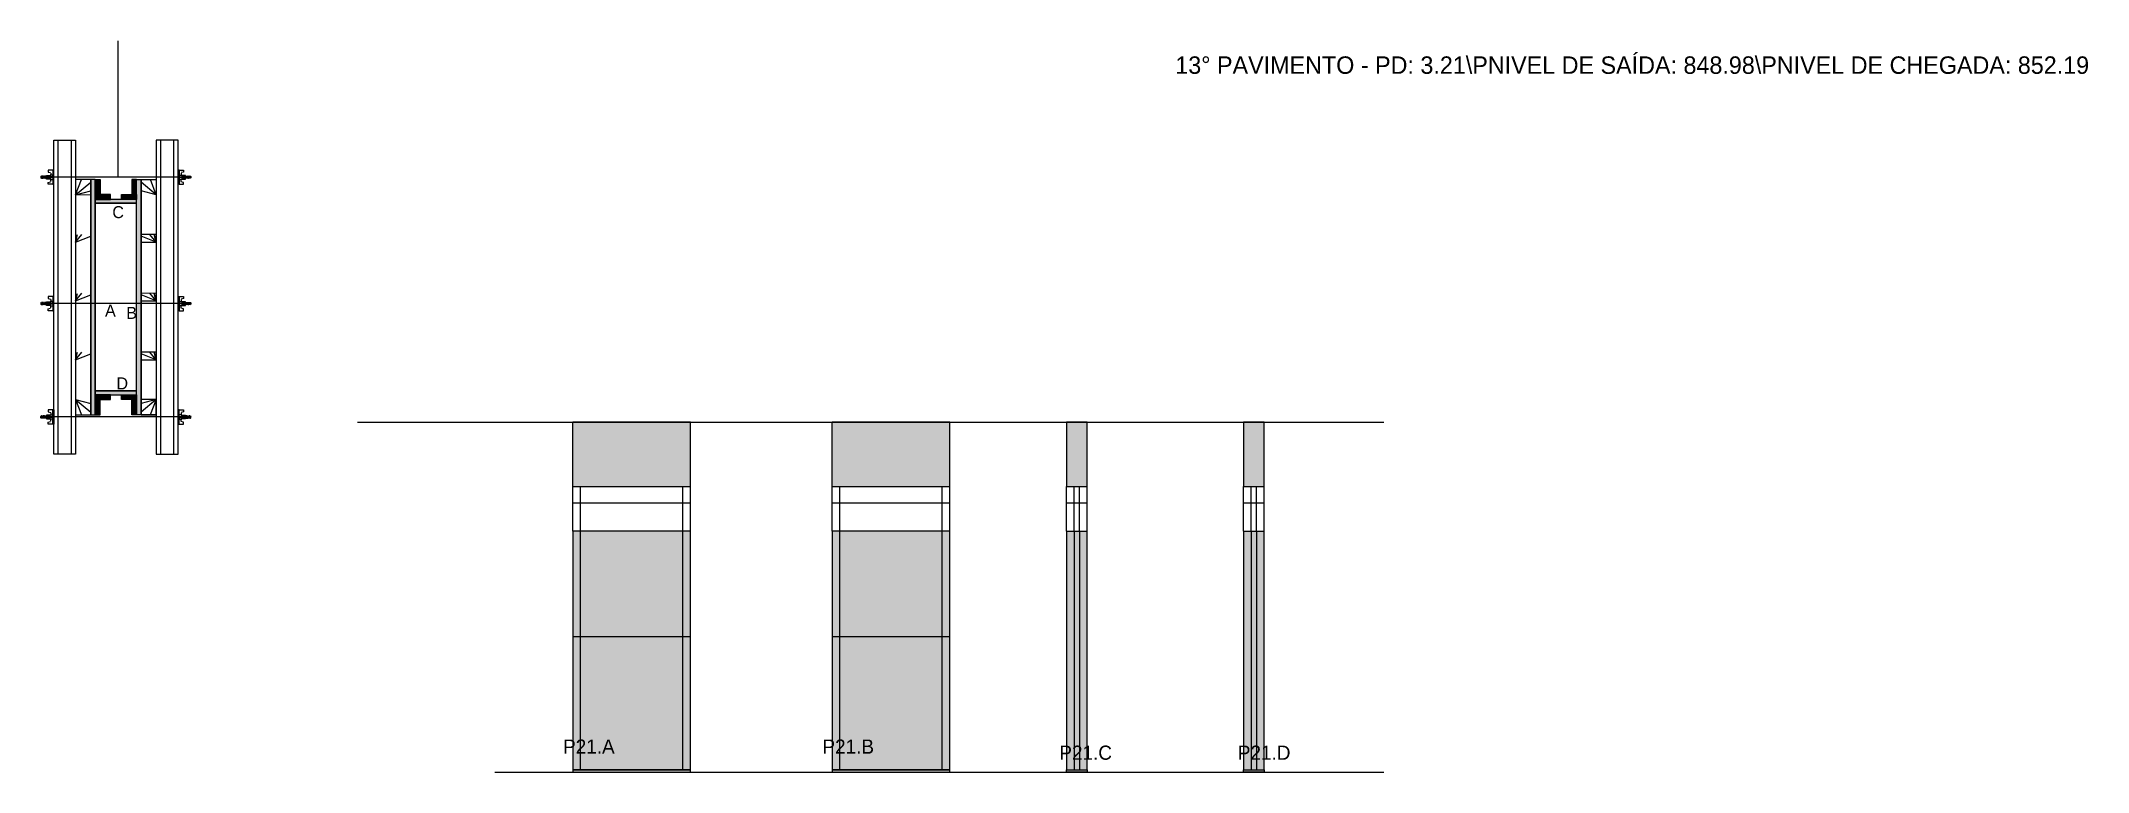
# Model space of a CAD drawing. Header units: metres. Extents: x 4554 to 6432, y 6445 to 7116.
import ezdxf

# ---------------------------------------------------------------- set-up
doc = ezdxf.new("R2010")
doc.units = ezdxf.units.M
for name, color, linetype in [('CHAPA', 7, 'Continuous'), ('COTA', 7, 'Continuous'), ('Hachura', 7, 'Continuous'), ('Madeira', 7, 'Continuous'), ('NOMENCLATURA', 7, 'Continuous'), ('Nível', 7, 'Continuous'), ('Painéis', 7, 'Continuous'), ('Perfil Metálico', 7, 'Continuous'), ('SARR_2.2x7', 7, 'Continuous'), ('SARRAFO', 7, 'Continuous'), ('Texto Seção', 7, 'Continuous'), ('TEXTO_GERAL', 7, 'Continuous')]:
    doc.layers.add(name, color=color, linetype=linetype)

msp = doc.modelspace()

# ---------------------------------------------------------------- hatches: boundary and pattern name
at = {"layer": 'COTA'}
h = msp.add_hatch(color=7, dxfattribs=at)
h.dxf.hatch_style = 1
h.paths.add_polyline_path([(5041.9, 6765.9), (5041.9, 6706.9), (5041.9, 6706.9), (5149.9, 6706.9), (5149.9, 6706.9), (5149.9, 6765.9), (5149.9, 6765.9), (5041.9, 6765.9)])
h = msp.add_hatch(color=7, dxfattribs=at)
h.dxf.hatch_style = 1
h.paths.add_polyline_path([(5279.8, 6765.9), (5279.8, 6706.9), (5279.8, 6706.9), (5387.8, 6706.9), (5387.8, 6706.9), (5387.8, 6765.9), (5387.8, 6765.9), (5279.8, 6765.9)])
h = msp.add_hatch(color=7, dxfattribs=at)
h.dxf.hatch_style = 1
h.paths.add_polyline_path([(5513.8, 6706.9), (5513.8, 6765.9), (5513.8, 6765.9), (5494.8, 6765.9), (5494.8, 6765.9), (5494.8, 6706.9), (5494.8, 6706.9), (5513.8, 6706.9)])
h = msp.add_hatch(color=7, dxfattribs=at)
h.dxf.hatch_style = 1
h.paths.add_polyline_path([(5676.3, 6706.9), (5676.3, 6765.9), (5676.3, 6765.9), (5657.3, 6765.9), (5657.3, 6765.9), (5657.3, 6706.9), (5657.3, 6706.9), (5676.3, 6706.9)])
at = {"layer": 'Hachura'}
h = msp.add_hatch(color=7, dxfattribs=at)
h.dxf.hatch_style = 1
h.paths.add_polyline_path([(4603.6, 6988.7), (4599.6, 6988.7), (4599.6, 6988.7), (4599.6, 6772.7), (4599.6, 6772.7), (4603.6, 6772.7), (4603.6, 6772.7), (4603.6, 6988.7)])
h = msp.add_hatch(color=7, dxfattribs=at)
h.dxf.hatch_style = 1
h.paths.add_polyline_path([(4603.6, 6988.7), (4599.6, 6988.7), (4599.6, 6988.7), (4599.6, 6772.7), (4599.6, 6772.7), (4603.6, 6772.7), (4603.6, 6772.7), (4603.6, 6988.7)])
h = msp.add_hatch(color=7, dxfattribs=at)
h.dxf.hatch_style = 1
h.paths.add_polyline_path([(4603.6, 6974.7), (4608, 6974.7), (4608, 6974.7), (4608, 6988.7), (4608, 6988.7), (4603.6, 6988.7), (4603.6, 6988.7), (4603.6, 6974.7)])
h = msp.add_hatch(color=7, dxfattribs=at)
h.dxf.hatch_style = 1
h.paths.add_polyline_path([(4641.6, 6974.7), (4637.2, 6974.7), (4637.2, 6974.7), (4637.2, 6988.7), (4637.2, 6988.7), (4641.6, 6988.7), (4641.6, 6988.7), (4641.6, 6974.7)])
h = msp.add_hatch(color=7, dxfattribs=at)
h.dxf.hatch_style = 1
h.paths.add_polyline_path([(4641.6, 6988.7), (4645.6, 6988.7), (4645.6, 6988.7), (4645.6, 6772.7), (4645.6, 6772.7), (4641.6, 6772.7), (4641.6, 6772.7), (4641.6, 6988.7)])
h = msp.add_hatch(color=7, dxfattribs=at)
h.dxf.hatch_style = 1
h.paths.add_polyline_path([(4641.6, 6988.7), (4645.6, 6988.7), (4645.6, 6988.7), (4645.6, 6772.7), (4645.6, 6772.7), (4641.6, 6772.7), (4641.6, 6772.7), (4641.6, 6988.7)])
h = msp.add_hatch(color=7, dxfattribs=at)
h.dxf.hatch_style = 1
h.paths.add_polyline_path([(4603.6, 6970.3), (4603.6, 6974.7), (4603.6, 6974.7), (4617.6, 6974.7), (4617.6, 6974.7), (4617.6, 6970.3), (4617.6, 6970.3), (4603.6, 6970.3)])
h = msp.add_hatch(color=7, dxfattribs=at)
h.dxf.hatch_style = 1
h.paths.add_polyline_path([(4641.6, 6966.7), (4641.6, 6970.3), (4641.6, 6970.3), (4603.6, 6970.3), (4603.6, 6970.3), (4603.6, 6966.7), (4603.6, 6966.7), (4641.6, 6966.7)])
h = msp.add_hatch(color=7, dxfattribs=at)
h.dxf.hatch_style = 1
h.paths.add_polyline_path([(4641.6, 6966.7), (4641.6, 6970.3), (4641.6, 6970.3), (4603.6, 6970.3), (4603.6, 6970.3), (4603.6, 6966.7), (4603.6, 6966.7), (4641.6, 6966.7)])
h = msp.add_hatch(color=7, dxfattribs=at)
h.dxf.hatch_style = 1
h.paths.add_polyline_path([(4641.6, 6970.3), (4641.6, 6974.7), (4641.6, 6974.7), (4627.6, 6974.7), (4627.6, 6974.7), (4627.6, 6970.3), (4627.6, 6970.3), (4641.6, 6970.3)])
h = msp.add_hatch(color=7, dxfattribs=at)
h.dxf.hatch_style = 1
h.paths.add_polyline_path([(4641.6, 6791.1), (4641.6, 6794.7), (4641.6, 6794.7), (4603.6, 6794.7), (4603.6, 6794.7), (4603.6, 6791.1), (4603.6, 6791.1), (4641.6, 6791.1)])
h = msp.add_hatch(color=7, dxfattribs=at)
h.dxf.hatch_style = 1
h.paths.add_polyline_path([(4641.6, 6791.1), (4641.6, 6794.7), (4641.6, 6794.7), (4603.6, 6794.7), (4603.6, 6794.7), (4603.6, 6791.1), (4603.6, 6791.1), (4641.6, 6791.1)])
h = msp.add_hatch(color=7, dxfattribs=at)
h.dxf.hatch_style = 1
h.paths.add_polyline_path([(4603.6, 6786.7), (4603.6, 6791.1), (4603.6, 6791.1), (4617.6, 6791.1), (4617.6, 6791.1), (4617.6, 6786.7), (4617.6, 6786.7), (4603.6, 6786.7)])
h = msp.add_hatch(color=7, dxfattribs=at)
h.dxf.hatch_style = 1
h.paths.add_polyline_path([(4603.6, 6786.7), (4608, 6786.7), (4608, 6786.7), (4608, 6772.7), (4608, 6772.7), (4603.6, 6772.7), (4603.6, 6772.7), (4603.6, 6786.7)])
h = msp.add_hatch(color=7, dxfattribs=at)
h.dxf.hatch_style = 1
h.paths.add_polyline_path([(4641.6, 6786.7), (4641.6, 6791.1), (4641.6, 6791.1), (4627.6, 6791.1), (4627.6, 6791.1), (4627.6, 6786.7), (4627.6, 6786.7), (4641.6, 6786.7)])
h = msp.add_hatch(color=7, dxfattribs=at)
h.dxf.hatch_style = 1
h.paths.add_polyline_path([(4641.6, 6786.7), (4637.2, 6786.7), (4637.2, 6786.7), (4637.2, 6772.7), (4637.2, 6772.7), (4641.6, 6772.7), (4641.6, 6772.7), (4641.6, 6786.7)])
h = msp.add_hatch(color=7, dxfattribs=at)
h.dxf.hatch_style = 1
h.paths.add_polyline_path([(5149.9, 6665.9), (5041.9, 6665.9), (5041.9, 6665.9), (5041.9, 6444.9), (5041.9, 6444.9), (5149.9, 6444.9), (5149.9, 6444.9), (5149.9, 6665.9)])
h = msp.add_hatch(color=7, dxfattribs=at)
h.dxf.hatch_style = 1
h.paths.add_polyline_path([(5387.8, 6665.9), (5279.8, 6665.9), (5279.8, 6665.9), (5279.8, 6444.9), (5279.8, 6444.9), (5387.8, 6444.9), (5387.8, 6444.9), (5387.8, 6665.9)])
h = msp.add_hatch(color=7, dxfattribs=at)
h.dxf.hatch_style = 1
h.paths.add_polyline_path([(5513.8, 6665.9), (5494.8, 6665.9), (5494.8, 6665.9), (5494.8, 6444.9), (5494.8, 6444.9), (5513.8, 6444.9), (5513.8, 6444.9), (5513.8, 6665.9), (5513.8, 6665.9)])
h = msp.add_hatch(color=7, dxfattribs=at)
h.dxf.hatch_style = 1
h.paths.add_polyline_path([(5676.3, 6665.9), (5657.3, 6665.9), (5657.3, 6665.9), (5657.3, 6444.9), (5657.3, 6444.9), (5676.3, 6444.9), (5676.3, 6444.9), (5676.3, 6665.9), (5676.3, 6665.9)])

# ---------------------------------------------------------------- linework, layer by layer
at = {"layer": 'CHAPA', "color": 7, "lineweight": 25}
for points in [[(4603.6, 6988.7), (4599.6, 6988.7), (4599.6, 6772.7), (4603.6, 6772.7)], [(4603.6, 6988.7), (4599.6, 6988.7), (4599.6, 6772.7), (4603.6, 6772.7)], [(4641.6, 6988.7), (4645.6, 6988.7), (4645.6, 6772.7), (4641.6, 6772.7)], [(4641.6, 6988.7), (4645.6, 6988.7), (4645.6, 6772.7), (4641.6, 6772.7)], [(4641.6, 6966.7), (4641.6, 6970.3), (4603.6, 6970.3), (4603.6, 6966.7)], [(4641.6, 6966.7), (4641.6, 6970.3), (4603.6, 6970.3), (4603.6, 6966.7)], [(4641.6, 6791.1), (4641.6, 6794.7), (4603.6, 6794.7), (4603.6, 6791.1)], [(4641.6, 6791.1), (4641.6, 6794.7), (4603.6, 6794.7), (4603.6, 6791.1)]]:
    msp.add_lwpolyline(points, close=True, dxfattribs=at)
at = {"layer": 'COTA', "color": 7, "lineweight": 25}
for p, q in [((5041.9, 6706.9), (5041.9, 6765.9)), ((5149.9, 6765.9), (5041.9, 6765.9)), ((5149.9, 6706.9), (5149.9, 6765.9)), ((5387.8, 6765.9), (5279.8, 6765.9)), ((5279.8, 6706.9), (5279.8, 6765.9)), ((5387.8, 6706.9), (5387.8, 6765.9))]:
    msp.add_line(p, q, dxfattribs=at)
for points in [[(5513.8, 6706.9), (5513.8, 6765.9), (5494.8, 6765.9), (5494.8, 6706.9)], [(5676.3, 6706.9), (5676.3, 6765.9), (5657.3, 6765.9), (5657.3, 6706.9)]]:
    msp.add_lwpolyline(points, dxfattribs=at)
at = {"layer": 'Defpoints', "color": 7, "lineweight": 25}
msp.add_line((4624.5, 6990.7), (4624.5, 7115.7), dxfattribs=at)
at = {"layer": 'Hachura', "color": 7, "lineweight": 25}
for p, q in [((4554.1, 6991.7), (4553.8, 6991.4)), ((4553.8, 6991.4), (4553.8, 6990.1)), ((4554.1, 6989.8), (4553.8, 6990.1)), ((4554.4, 6991.7), (4554.1, 6991.7)), ((4554.1, 6991.7), (4554.1, 6991.7)), ((4554.1, 6989.8), (4554.1, 6991.7)), ((4554.7, 6989.8), (4554.1, 6991)), ((4554.7, 6989.7), (4554.1, 6990.8)), ((4554.1, 6990.3), (4554.4, 6989.6)), ((4554.1, 6990), (4554.2, 6989.8)), ((4554.2, 6989.8), (4554.1, 6989.8)), ((4554.4, 6991.7), (4555.4, 6989.8)), ((4554.4, 6991.7), (4555.4, 6989.8)), ((4554.5, 6991.8), (4555.6, 6989.6)), ((4555.8, 6989.7), (4554.7, 6991.8)), ((4554.7, 6989.8), (4555.4, 6989.8)), ((4555.6, 6991.7), (4554.9, 6991.7)), ((4555.9, 6989.8), (4554.9, 6991.7)), ((4555.6, 6991.7), (4556.5, 6989.8)), ((4555.7, 6991.8), (4556.7, 6989.6)), ((4557, 6989.7), (4555.9, 6991.8)), ((4556.5, 6989.8), (4555.9, 6989.8)), ((4556.7, 6991.7), (4556.1, 6991.7)), ((4557.1, 6989.8), (4556.1, 6991.7)), ((4556.3, 6991.7), (4556.1, 6991.7)), ((4556.7, 6991.7), (4557.7, 6989.8)), ((4556.8, 6991.8), (4557.9, 6989.6)), ((4558.1, 6989.7), (4557.1, 6991.8)), ((4557.3, 6989.8), (4557.1, 6989.8)), ((4557.9, 6991.7), (4557.2, 6991.7)), ((4558.2, 6989.8), (4557.2, 6991.7)), ((4557.3, 6989.8), (4557.7, 6989.8)), ((4557.9, 6991.7), (4558.9, 6989.8)), ((4558.9, 6990.5), (4558.2, 6991.8)), ((4558.2, 6989.8), (4558.9, 6989.8)), ((4558.9, 6990.8), (4558.4, 6991.7)), ((4558.9, 6991.7), (4558.4, 6991.7)), ((4690.4, 6990.7), (4558.6, 6990.7)), ((4558.9, 6989), (4558.9, 6992.3)), ((4558.9, 6989), (4558.9, 6992.3)), ((4558.9, 6992.3), (4562.1, 6992.3)), ((4558.9, 6991.3), (4562.1, 6991.3)), ((4558.9, 6989.8), (4562.1, 6989.8)), ((4562.1, 6989), (4558.9, 6989)), ((4565.6, 6997.1), (4560.4, 6997.1)), ((4560.4, 6997.1), (4560.4, 6995.4)), ((4560.4, 6995.4), (4562.6, 6994.9)), ((4562.1, 6992.6), (4562.1, 6988.7)), ((4564.7, 6992.6), (4562.1, 6992.6)), ((4562.1, 6988.7), (4562.1, 6989)), ((4562.1, 6988.7), (4562.1, 6989)), ((4562.1, 6988.7), (4564.7, 6988.7)), ((4564.7, 6991), (4562.7, 6991)), ((4562.7, 6990.5), (4564.7, 6990.5)), ((4562.9, 6994.5), (4562.9, 6992.6)), ((4562.9, 6986.8), (4562.9, 6988.7)), ((4564.6, 6997), (4565.6, 6997)), ((4564.6, 6996.8), (4565.6, 6996.8)), ((4564.6, 6996.4), (4565.6, 6996.4)), ((4564.6, 6996), (4565.6, 6996)), ((4564.6, 6995.1), (4565.6, 6995.1)), ((4564.6, 6993.7), (4565.6, 6993.7)), ((4564.7, 6997.1), (4564.7, 6984.2)), ((4564.7, 6997.1), (4564.7, 6992)), ((4564.7, 6990.7), (4564.7, 6992.6)), ((4564.7, 6992), (4564.7, 6991.3)), ((4564.7, 6990.7), (4565.6, 6990.7)), ((4565, 6991.6), (4564.8, 6991.6)), ((4564.8, 6989.7), (4565.2, 6989.7)), ((4565.4, 6991.6), (4565, 6991.6)), ((4565.6, 6984.2), (4565.6, 6997.1)), ((4565.6, 6985.2), (4565.6, 6993)), ((4679.6, 6984.2), (4679.6, 6997.1)), ((4679.6, 6997.1), (4684.7, 6997.1)), ((4680.5, 6997), (4679.6, 6997)), ((4680.5, 6996.8), (4679.6, 6996.8)), ((4680.5, 6996.4), (4679.6, 6996.4)), ((4680.5, 6996), (4679.6, 6996)), ((4680.5, 6995.1), (4679.6, 6995.1)), ((4680.5, 6993.7), (4679.6, 6993.7)), ((4679.6, 6985.2), (4679.6, 6993)), ((4680.5, 6990.7), (4679.6, 6990.7)), ((4679.7, 6991.6), (4680.2, 6991.6)), ((4680.3, 6989.7), (4679.9, 6989.7)), ((4680.2, 6991.6), (4680.4, 6991.6)), ((4680.5, 6997.1), (4680.5, 6984.2)), ((4680.5, 6997.1), (4680.5, 6992)), ((4680.5, 6990.7), (4680.5, 6992.6)), ((4680.5, 6992.6), (4683.1, 6992.6)), ((4680.5, 6992), (4680.5, 6991.3)), ((4680.5, 6991), (4682.5, 6991)), ((4682.5, 6990.5), (4680.5, 6990.5)), ((4683.1, 6988.7), (4680.5, 6988.7)), ((4682.3, 6994.5), (4682.3, 6992.6)), ((4682.3, 6986.8), (4682.3, 6988.7)), ((4684.7, 6995.4), (4682.5, 6994.9)), ((4683.1, 6992.6), (4683.1, 6988.7)), ((4686.3, 6992.3), (4683.1, 6992.3)), ((4686.3, 6991.3), (4683.1, 6991.3)), ((4686.3, 6989.8), (4683.1, 6989.8)), ((4683.1, 6989), (4686.3, 6989)), ((4683.1, 6988.7), (4683.1, 6989)), ((4683.1, 6988.7), (4683.1, 6989)), ((4684.7, 6997.1), (4684.7, 6995.4)), ((4686.2, 6989), (4686.2, 6992.3)), ((4686.3, 6989), (4686.3, 6992.3)), ((4686.3, 6990.5), (4686.9, 6991.8)), ((4687.2, 6991.7), (4686.3, 6989.8)), ((4686.3, 6990.8), (4686.7, 6991.7)), ((4686.3, 6991.7), (4686.7, 6991.7)), ((4686.9, 6989.8), (4686.3, 6989.8)), ((4686.9, 6989.8), (4687.9, 6991.7)), ((4687, 6989.7), (4688.1, 6991.8)), ((4688.3, 6991.8), (4687.2, 6989.6)), ((4687.2, 6991.7), (4687.9, 6991.7)), ((4688.4, 6991.7), (4687.4, 6989.8)), ((4687.9, 6989.8), (4687.4, 6989.8)), ((4687.9, 6989.8), (4688.1, 6989.8)), ((4688.1, 6989.8), (4689, 6991.7)), ((4688.2, 6989.7), (4689.2, 6991.8)), ((4689.5, 6991.8), (4688.4, 6989.6)), ((4688.4, 6991.7), (4689, 6991.7)), ((4689.6, 6991.7), (4688.6, 6989.8)), ((4688.6, 6989.8), (4689.2, 6989.8)), ((4688.8, 6991.7), (4689, 6991.7)), ((4689.2, 6989.8), (4690.2, 6991.7)), ((4689.3, 6989.7), (4690.4, 6991.8)), ((4690.6, 6991.8), (4689.6, 6989.6)), ((4689.6, 6991.7), (4690.2, 6991.7)), ((4690.7, 6991.7), (4689.8, 6989.8)), ((4690.7, 6991.7), (4689.8, 6989.8)), ((4690.4, 6989.8), (4689.8, 6989.8)), ((4690.4, 6989.8), (4691, 6991)), ((4690.5, 6989.7), (4691, 6990.8)), ((4690.7, 6991.7), (4691, 6991.7)), ((4691, 6990.3), (4690.7, 6989.6)), ((4691, 6990), (4690.9, 6989.8)), ((4690.9, 6989.8), (4691, 6989.8)), ((4691, 6991.7), (4691, 6991.7)), ((4691, 6991.7), (4691.4, 6991.4)), ((4691, 6989.8), (4691, 6991.7)), ((4691, 6989.8), (4691.4, 6990.1)), ((4691.4, 6991.4), (4691.4, 6990.1)), ((4560.4, 6985.9), (4562.6, 6986.5)), ((4560.4, 6984.2), (4560.4, 6985.9)), ((4564.7, 6984.2), (4560.4, 6984.2)), ((4564.6, 6987.6), (4565.6, 6987.6)), ((4564.6, 6986.2), (4565.6, 6986.2)), ((4564.6, 6985.4), (4565.6, 6985.4)), ((4564.6, 6984.9), (4565.6, 6984.9)), ((4564.6, 6984.6), (4565.6, 6984.6)), ((4564.6, 6984.3), (4565.6, 6984.3)), ((4564.7, 6984.2), (4565.6, 6984.2)), ((4680.5, 6987.6), (4679.6, 6987.6)), ((4680.5, 6986.2), (4679.6, 6986.2)), ((4680.5, 6985.4), (4679.6, 6985.4)), ((4680.5, 6984.9), (4679.6, 6984.9)), ((4680.5, 6984.6), (4679.6, 6984.6)), ((4680.5, 6984.3), (4679.6, 6984.3)), ((4680.5, 6984.2), (4679.6, 6984.2)), ((4680.5, 6984.2), (4684.7, 6984.2)), ((4684.7, 6985.9), (4682.5, 6986.5)), ((4684.7, 6984.2), (4684.7, 6985.9)), ((4554.1, 6875.7), (4553.8, 6875.4)), ((4554.4, 6875.7), (4554.1, 6875.7)), ((4554.1, 6875.7), (4554.1, 6875.7)), ((4554.1, 6873.8), (4554.1, 6875.7)), ((4554.4, 6875.7), (4555.4, 6873.8)), ((4554.4, 6875.7), (4555.4, 6873.8)), ((4554.5, 6875.8), (4555.6, 6873.6)), ((4555.8, 6873.7), (4554.7, 6875.8)), ((4555.6, 6875.7), (4554.9, 6875.7)), ((4555.9, 6873.8), (4554.9, 6875.7)), ((4555.6, 6875.7), (4556.5, 6873.8)), ((4555.7, 6875.8), (4556.7, 6873.6)), ((4557, 6873.7), (4555.9, 6875.8)), ((4556.7, 6875.7), (4556.1, 6875.7)), ((4557.1, 6873.8), (4556.1, 6875.7)), ((4556.3, 6875.7), (4556.1, 6875.7)), ((4556.7, 6875.7), (4557.7, 6873.8)), ((4556.8, 6875.8), (4557.9, 6873.6)), ((4558.1, 6873.7), (4557.1, 6875.8)), ((4557.9, 6875.7), (4557.2, 6875.7)), ((4558.2, 6873.8), (4557.2, 6875.7)), ((4557.9, 6875.7), (4558.9, 6873.8)), ((4558.9, 6874.5), (4558.2, 6875.8)), ((4558.9, 6874.8), (4558.4, 6875.7)), ((4558.9, 6875.7), (4558.4, 6875.7)), ((4558.9, 6873), (4558.9, 6876.3)), ((4558.9, 6873), (4558.9, 6876.3)), ((4558.9, 6876.3), (4562.1, 6876.3)), ((4565.6, 6881.1), (4560.4, 6881.1)), ((4560.4, 6881.1), (4560.4, 6879.4)), ((4560.4, 6879.4), (4562.6, 6878.9)), ((4562.1, 6876.6), (4562.1, 6872.7)), ((4564.7, 6876.6), (4562.1, 6876.6)), ((4562.9, 6878.5), (4562.9, 6876.6)), ((4564.6, 6881), (4565.6, 6881)), ((4564.6, 6880.8), (4565.6, 6880.8)), ((4564.6, 6880.4), (4565.6, 6880.4)), ((4564.6, 6880), (4565.6, 6880)), ((4564.6, 6879.1), (4565.6, 6879.1)), ((4564.6, 6877.7), (4565.6, 6877.7)), ((4564.7, 6881.1), (4564.7, 6868.2)), ((4564.7, 6881.1), (4564.7, 6876)), ((4564.7, 6874.7), (4564.7, 6876.6)), ((4564.7, 6876), (4564.7, 6875.3)), ((4565, 6875.6), (4564.8, 6875.6)), ((4565.4, 6875.6), (4565, 6875.6)), ((4565.6, 6868.2), (4565.6, 6881.1)), ((4565.6, 6869.2), (4565.6, 6877)), ((4679.6, 6868.2), (4679.6, 6881.1)), ((4679.6, 6881.1), (4684.7, 6881.1)), ((4680.5, 6881), (4679.6, 6881)), ((4680.5, 6880.8), (4679.6, 6880.8)), ((4680.5, 6880.4), (4679.6, 6880.4)), ((4680.5, 6880), (4679.6, 6880)), ((4680.5, 6879.1), (4679.6, 6879.1)), ((4680.5, 6877.7), (4679.6, 6877.7)), ((4679.6, 6869.2), (4679.6, 6877)), ((4679.7, 6875.6), (4680.2, 6875.6)), ((4680.2, 6875.6), (4680.4, 6875.6)), ((4680.5, 6881.1), (4680.5, 6868.2)), ((4680.5, 6881.1), (4680.5, 6876)), ((4680.5, 6874.7), (4680.5, 6876.6)), ((4680.5, 6876.6), (4683.1, 6876.6)), ((4680.5, 6876), (4680.5, 6875.3)), ((4682.3, 6878.5), (4682.3, 6876.6)), ((4684.7, 6879.4), (4682.5, 6878.9)), ((4683.1, 6876.6), (4683.1, 6872.7)), ((4686.3, 6876.3), (4683.1, 6876.3)), ((4684.7, 6881.1), (4684.7, 6879.4)), ((4686.2, 6873), (4686.2, 6876.3)), ((4686.3, 6873), (4686.3, 6876.3)), ((4686.3, 6874.5), (4686.9, 6875.8)), ((4687.2, 6875.7), (4686.3, 6873.8)), ((4686.3, 6874.8), (4686.7, 6875.7)), ((4686.3, 6875.7), (4686.7, 6875.7)), ((4686.9, 6873.8), (4687.9, 6875.7)), ((4687, 6873.7), (4688.1, 6875.8)), ((4688.3, 6875.8), (4687.2, 6873.6)), ((4687.2, 6875.7), (4687.9, 6875.7)), ((4688.4, 6875.7), (4687.4, 6873.8)), ((4688.1, 6873.8), (4689, 6875.7)), ((4688.2, 6873.7), (4689.2, 6875.8)), ((4689.5, 6875.8), (4688.4, 6873.6)), ((4688.4, 6875.7), (4689, 6875.7)), ((4689.6, 6875.7), (4688.6, 6873.8)), ((4688.8, 6875.7), (4689, 6875.7)), ((4689.2, 6873.8), (4690.2, 6875.7)), ((4689.3, 6873.7), (4690.4, 6875.8)), ((4690.6, 6875.8), (4689.6, 6873.6)), ((4689.6, 6875.7), (4690.2, 6875.7)), ((4690.7, 6875.7), (4689.8, 6873.8)), ((4690.7, 6875.7), (4689.8, 6873.8)), ((4690.7, 6875.7), (4691, 6875.7)), ((4691, 6875.7), (4691, 6875.7)), ((4691, 6875.7), (4691.4, 6875.4)), ((4691, 6873.8), (4691, 6875.7)), ((4553.8, 6875.4), (4553.8, 6874.1)), ((4554.1, 6873.8), (4553.8, 6874.1)), ((4554.7, 6873.8), (4554.1, 6875)), ((4554.7, 6873.7), (4554.1, 6874.8)), ((4554.1, 6874.3), (4554.4, 6873.6)), ((4554.1, 6874), (4554.2, 6873.8)), ((4554.2, 6873.8), (4554.1, 6873.8)), ((4554.7, 6873.8), (4555.4, 6873.8)), ((4556.5, 6873.8), (4555.9, 6873.8)), ((4557.3, 6873.8), (4557.1, 6873.8)), ((4557.3, 6873.8), (4557.7, 6873.8)), ((4558.2, 6873.8), (4558.9, 6873.8)), ((4690.4, 6874.7), (4558.6, 6874.7)), ((4558.9, 6875.3), (4562.1, 6875.3)), ((4558.9, 6873.8), (4562.1, 6873.8)), ((4562.1, 6873), (4558.9, 6873)), ((4560.4, 6869.9), (4562.6, 6870.5)), ((4560.4, 6868.2), (4560.4, 6869.9)), ((4564.7, 6868.2), (4560.4, 6868.2)), ((4562.1, 6872.7), (4562.1, 6873)), ((4562.1, 6872.7), (4562.1, 6873)), ((4562.1, 6872.7), (4564.7, 6872.7)), ((4564.7, 6875), (4562.7, 6875)), ((4562.7, 6874.5), (4564.7, 6874.5)), ((4562.9, 6870.8), (4562.9, 6872.7)), ((4564.6, 6871.6), (4565.6, 6871.6)), ((4564.6, 6870.2), (4565.6, 6870.2)), ((4564.6, 6869.4), (4565.6, 6869.4)), ((4564.6, 6868.9), (4565.6, 6868.9)), ((4564.6, 6868.6), (4565.6, 6868.6)), ((4564.6, 6868.3), (4565.6, 6868.3)), ((4564.7, 6874.7), (4565.6, 6874.7)), ((4564.7, 6868.2), (4565.6, 6868.2)), ((4564.8, 6873.7), (4565.2, 6873.7)), ((4680.5, 6874.7), (4679.6, 6874.7)), ((4680.5, 6871.6), (4679.6, 6871.6)), ((4680.5, 6870.2), (4679.6, 6870.2)), ((4680.5, 6869.4), (4679.6, 6869.4)), ((4680.5, 6868.9), (4679.6, 6868.9)), ((4680.5, 6868.6), (4679.6, 6868.6)), ((4680.5, 6868.3), (4679.6, 6868.3)), ((4680.5, 6868.2), (4679.6, 6868.2)), ((4680.3, 6873.7), (4679.9, 6873.7)), ((4680.5, 6875), (4682.5, 6875)), ((4682.5, 6874.5), (4680.5, 6874.5)), ((4683.1, 6872.7), (4680.5, 6872.7)), ((4680.5, 6868.2), (4684.7, 6868.2)), ((4682.3, 6870.8), (4682.3, 6872.7)), ((4684.7, 6869.9), (4682.5, 6870.5)), ((4686.3, 6875.3), (4683.1, 6875.3)), ((4686.3, 6873.8), (4683.1, 6873.8)), ((4683.1, 6873), (4686.3, 6873)), ((4683.1, 6872.7), (4683.1, 6873)), ((4683.1, 6872.7), (4683.1, 6873)), ((4684.7, 6868.2), (4684.7, 6869.9)), ((4686.9, 6873.8), (4686.3, 6873.8)), ((4687.9, 6873.8), (4687.4, 6873.8)), ((4687.9, 6873.8), (4688.1, 6873.8)), ((4688.6, 6873.8), (4689.2, 6873.8)), ((4690.4, 6873.8), (4689.8, 6873.8)), ((4690.4, 6873.8), (4691, 6875)), ((4690.5, 6873.7), (4691, 6874.8)), ((4691, 6874.3), (4690.7, 6873.6)), ((4691, 6874), (4690.9, 6873.8)), ((4690.9, 6873.8), (4691, 6873.8)), ((4691, 6873.8), (4691.4, 6874.1)), ((4691.4, 6875.4), (4691.4, 6874.1)), ((4554.1, 6771.6), (4553.8, 6771.2)), ((4553.8, 6769.9), (4553.8, 6771.2)), ((4554.1, 6769.6), (4553.8, 6769.9)), ((4554.1, 6771), (4554.4, 6771.7)), ((4554.7, 6771.7), (4554.1, 6770.5)), ((4554.1, 6771.3), (4554.2, 6771.6)), ((4554.2, 6771.6), (4554.1, 6771.6)), ((4554.7, 6771.6), (4554.1, 6770.3)), ((4554.1, 6771.6), (4554.1, 6769.6)), ((4554.4, 6769.6), (4554.1, 6769.6)), ((4554.1, 6769.6), (4554.1, 6769.6)), ((4554.4, 6769.6), (4555.4, 6771.6)), ((4554.4, 6769.6), (4555.4, 6771.6)), ((4554.5, 6769.6), (4555.6, 6771.7)), ((4555.8, 6771.7), (4554.7, 6769.5)), ((4554.7, 6771.6), (4555.4, 6771.6)), ((4555.9, 6771.6), (4554.9, 6769.6)), ((4555.6, 6769.6), (4554.9, 6769.6)), ((4555.6, 6769.6), (4556.5, 6771.6)), ((4555.7, 6769.6), (4556.7, 6771.7)), ((4557, 6771.7), (4555.9, 6769.5)), ((4556.5, 6771.6), (4555.9, 6771.6)), ((4557.1, 6771.6), (4556.1, 6769.6)), ((4556.7, 6769.6), (4556.1, 6769.6)), ((4556.3, 6769.6), (4556.1, 6769.6)), ((4556.7, 6769.6), (4557.7, 6771.6)), ((4556.8, 6769.6), (4557.9, 6771.7)), ((4558.1, 6771.7), (4557.1, 6769.5)), ((4557.3, 6771.6), (4557.1, 6771.6)), ((4558.2, 6771.6), (4557.2, 6769.6)), ((4557.9, 6769.6), (4557.2, 6769.6)), ((4557.3, 6771.6), (4557.7, 6771.6)), ((4557.9, 6769.6), (4558.9, 6771.6)), ((4558.2, 6771.6), (4558.9, 6771.6)), ((4558.9, 6770.8), (4558.2, 6769.5)), ((4558.9, 6770.5), (4558.4, 6769.6)), ((4558.9, 6769.6), (4558.4, 6769.6)), ((4690.4, 6770.7), (4558.6, 6770.7)), ((4558.9, 6772.3), (4558.9, 6769)), ((4558.9, 6772.3), (4558.9, 6769)), ((4562.1, 6772.3), (4558.9, 6772.3)), ((4558.9, 6771.6), (4562.1, 6771.6)), ((4558.9, 6770), (4562.1, 6770)), ((4558.9, 6769), (4562.1, 6769)), ((4564.7, 6777.1), (4560.4, 6777.1)), ((4560.4, 6777.1), (4560.4, 6775.4)), ((4560.4, 6775.4), (4562.6, 6774.8)), ((4560.4, 6765.9), (4562.6, 6766.5)), ((4560.4, 6764.2), (4560.4, 6765.9)), ((4565.6, 6764.2), (4560.4, 6764.2)), ((4562.1, 6768.7), (4562.1, 6772.6)), ((4562.1, 6772.6), (4564.7, 6772.6)), ((4562.1, 6772.6), (4562.1, 6772.3)), ((4562.1, 6772.6), (4562.1, 6772.3)), ((4564.7, 6768.7), (4562.1, 6768.7)), ((4562.7, 6770.9), (4564.7, 6770.9)), ((4564.7, 6770.3), (4562.7, 6770.3)), ((4562.9, 6774.5), (4562.9, 6772.6)), ((4562.9, 6766.8), (4562.9, 6768.7)), ((4564.6, 6777), (4565.6, 6777)), ((4564.6, 6776.8), (4565.6, 6776.8)), ((4564.6, 6776.4), (4565.6, 6776.4)), ((4564.6, 6776), (4565.6, 6776)), ((4564.6, 6775.1), (4565.6, 6775.1)), ((4564.6, 6773.7), (4565.6, 6773.7)), ((4564.6, 6767.6), (4565.6, 6767.6)), ((4564.6, 6766.2), (4565.6, 6766.2)), ((4564.6, 6765.4), (4565.6, 6765.4)), ((4564.6, 6764.9), (4565.6, 6764.9)), ((4564.6, 6764.6), (4565.6, 6764.6)), ((4564.6, 6764.3), (4565.6, 6764.3)), ((4564.7, 6764.2), (4564.7, 6777.1)), ((4564.7, 6777.1), (4565.6, 6777.1)), ((4564.7, 6770.7), (4564.7, 6768.7)), ((4564.7, 6770.7), (4565.6, 6770.7)), ((4564.7, 6769.4), (4564.7, 6770)), ((4564.7, 6764.2), (4564.7, 6769.4)), ((4564.8, 6771.6), (4565.2, 6771.6)), ((4565, 6769.7), (4564.8, 6769.7)), ((4565.4, 6769.7), (4565, 6769.7)), ((4565.6, 6777.1), (4565.6, 6764.2)), ((4565.6, 6776.2), (4565.6, 6768.3)), ((4679.6, 6777.1), (4679.6, 6764.2)), ((4680.5, 6777.1), (4679.6, 6777.1)), ((4680.5, 6777), (4679.6, 6777)), ((4680.5, 6776.8), (4679.6, 6776.8)), ((4680.5, 6776.4), (4679.6, 6776.4)), ((4679.6, 6776.2), (4679.6, 6768.3)), ((4680.5, 6776), (4679.6, 6776)), ((4680.5, 6775.1), (4679.6, 6775.1)), ((4680.5, 6773.7), (4679.6, 6773.7)), ((4680.5, 6770.7), (4679.6, 6770.7)), ((4680.5, 6767.6), (4679.6, 6767.6)), ((4680.5, 6766.2), (4679.6, 6766.2)), ((4680.5, 6765.4), (4679.6, 6765.4)), ((4680.5, 6764.9), (4679.6, 6764.9)), ((4680.5, 6764.6), (4679.6, 6764.6)), ((4680.5, 6764.3), (4679.6, 6764.3)), ((4679.6, 6764.2), (4684.7, 6764.2)), ((4679.7, 6769.7), (4680.2, 6769.7)), ((4680.3, 6771.6), (4679.9, 6771.6)), ((4680.2, 6769.7), (4680.4, 6769.7)), ((4680.5, 6764.2), (4680.5, 6777.1)), ((4680.5, 6777.1), (4684.7, 6777.1)), ((4683.1, 6772.6), (4680.5, 6772.6)), ((4682.5, 6770.9), (4680.5, 6770.9)), ((4680.5, 6770.7), (4680.5, 6768.7)), ((4680.5, 6770.3), (4682.5, 6770.3)), ((4680.5, 6769.4), (4680.5, 6770)), ((4680.5, 6764.2), (4680.5, 6769.4)), ((4680.5, 6768.7), (4683.1, 6768.7)), ((4682.3, 6774.5), (4682.3, 6772.6)), ((4682.3, 6766.8), (4682.3, 6768.7)), ((4684.7, 6775.4), (4682.5, 6774.8)), ((4684.7, 6765.9), (4682.5, 6766.5)), ((4683.1, 6768.7), (4683.1, 6772.6)), ((4683.1, 6772.6), (4683.1, 6772.3)), ((4683.1, 6772.6), (4683.1, 6772.3)), ((4683.1, 6772.3), (4686.3, 6772.3)), ((4686.3, 6771.6), (4683.1, 6771.6)), ((4686.3, 6770), (4683.1, 6770)), ((4686.3, 6769), (4683.1, 6769)), ((4684.7, 6777.1), (4684.7, 6775.4)), ((4684.7, 6764.2), (4684.7, 6765.9)), ((4686.2, 6772.3), (4686.2, 6769)), ((4686.3, 6772.3), (4686.3, 6769)), ((4686.9, 6771.6), (4686.3, 6771.6)), ((4687.2, 6769.6), (4686.3, 6771.6)), ((4686.3, 6770.8), (4686.9, 6769.5)), ((4686.3, 6770.5), (4686.7, 6769.6)), ((4686.3, 6769.6), (4686.7, 6769.6)), ((4686.9, 6771.6), (4687.9, 6769.6)), ((4687, 6771.7), (4688.1, 6769.5)), ((4688.3, 6769.6), (4687.2, 6771.7)), ((4687.2, 6769.6), (4687.9, 6769.6)), ((4687.9, 6771.6), (4687.4, 6771.6)), ((4688.4, 6769.6), (4687.4, 6771.6)), ((4687.9, 6771.6), (4688.1, 6771.6)), ((4688.1, 6771.6), (4689, 6769.6)), ((4688.2, 6771.7), (4689.2, 6769.5)), ((4689.5, 6769.6), (4688.4, 6771.7)), ((4688.4, 6769.6), (4689, 6769.6)), ((4688.6, 6771.6), (4689.2, 6771.6)), ((4689.6, 6769.6), (4688.6, 6771.6)), ((4688.8, 6769.6), (4689, 6769.6)), ((4689.2, 6771.6), (4690.2, 6769.6)), ((4689.3, 6771.7), (4690.4, 6769.5)), ((4690.6, 6769.6), (4689.6, 6771.7)), ((4689.6, 6769.6), (4690.2, 6769.6)), ((4690.7, 6769.6), (4689.8, 6771.6)), ((4690.4, 6771.6), (4689.8, 6771.6)), ((4690.7, 6769.6), (4689.8, 6771.6)), ((4690.4, 6771.6), (4691, 6770.3)), ((4690.5, 6771.7), (4691, 6770.5)), ((4691, 6771), (4690.7, 6771.7)), ((4690.7, 6769.6), (4691, 6769.6)), ((4691, 6771.3), (4690.9, 6771.6)), ((4690.9, 6771.6), (4691, 6771.6)), ((4691, 6771.6), (4691.4, 6771.2)), ((4691, 6771.6), (4691, 6769.6)), ((4691, 6769.6), (4691.4, 6769.9)), ((4691, 6769.6), (4691, 6769.6)), ((4691.4, 6769.9), (4691.4, 6771.2))]:
    msp.add_line(p, q, dxfattribs=at)
at = {"layer": 'Madeira', "color": 7, "lineweight": 25}
for p, q in [((4585.6, 6974.6), (4591, 6988.6)), ((4659.6, 6974.6), (4654.2, 6988.6)), ((4585.6, 6974.6), (4599.6, 6986.2)), ((4585.6, 6974.6), (4599.6, 6978.1)), ((4659.6, 6974.6), (4645.6, 6986.2)), ((4659.6, 6974.6), (4645.6, 6978.1)), ((4585.6, 6931.1), (4591.3, 6938.2)), ((4585.6, 6931.1), (4587.3, 6938.1)), ((4585.6, 6931.1), (4599.6, 6936.6)), ((4659.6, 6931.1), (4645.6, 6936.6)), ((4659.6, 6931.1), (4653.8, 6938.2)), ((4659.6, 6931.1), (4657.8, 6938.1)), ((4585.6, 6877.1), (4591.3, 6884.2)), ((4585.6, 6877.1), (4587.3, 6884.1)), ((4585.6, 6877.1), (4599.6, 6882.6)), ((4659.6, 6877.1), (4645.6, 6882.6)), ((4659.6, 6877.1), (4653.8, 6884.2)), ((4659.6, 6877.1), (4657.8, 6884.1)), ((4585.6, 6823.1), (4591.3, 6830.2)), ((4585.6, 6823.1), (4587.3, 6830.1)), ((4585.6, 6823.1), (4599.6, 6828.6)), ((4659.6, 6823.1), (4645.6, 6828.6)), ((4659.6, 6823.1), (4653.8, 6830.2)), ((4659.6, 6823.1), (4657.8, 6830.1)), ((4585.6, 6786.6), (4599.6, 6775.1)), ((4585.6, 6786.6), (4599.6, 6783.2)), ((4585.6, 6786.6), (4591, 6772.7)), ((4659.6, 6786.6), (4645.6, 6775.1)), ((4659.6, 6786.6), (4645.6, 6783.2)), ((4659.6, 6786.6), (4654.1, 6772.7))]:
    msp.add_line(p, q, dxfattribs=at)
for points in [[(4585.6, 6974.6), (4599.6, 6974.7), (4599.6, 6988.7), (4585.6, 6988.6)], [(4585.6, 6772.6), (4599.6, 6772.7), (4599.6, 6988.7), (4585.6, 6988.6)], [(4659.6, 6772.6), (4645.6, 6772.7), (4645.6, 6988.7), (4659.6, 6988.6)], [(4659.6, 6931.1), (4659.6, 6938.1), (4645.6, 6938.2), (4645.6, 6931.2)], [(4659.6, 6877.1), (4659.6, 6884.1), (4645.6, 6884.2), (4645.6, 6877.2)], [(4659.6, 6823.1), (4659.6, 6830.1), (4645.6, 6830.2), (4645.6, 6823.2)], [(4659.6, 6786.6), (4645.6, 6786.7), (4645.6, 6772.7), (4659.6, 6772.6)]]:
    msp.add_lwpolyline(points, close=True, dxfattribs=at)
at = {"layer": 'Nível', "color": 7, "lineweight": 25}
for p, q in [((4844.2, 6765.9), (5786.2, 6765.9)), ((4970.4, 6444.9), (5786.2, 6444.9))]:
    msp.add_line(p, q, dxfattribs=at)
at = {"layer": 'Painéis', "color": 7, "lineweight": 25}
for p, q in [((5041.9, 6706.9), (5149.9, 6706.9)), ((5041.9, 6665.9), (5041.9, 6706.9)), ((5149.9, 6665.9), (5149.9, 6706.9)), ((5279.8, 6706.9), (5387.8, 6706.9)), ((5279.8, 6665.9), (5279.8, 6706.9)), ((5387.8, 6665.9), (5387.8, 6706.9)), ((5494.8, 6706.9), (5513.8, 6706.9)), ((5494.8, 6665.9), (5494.8, 6706.9)), ((5513.8, 6665.9), (5513.8, 6706.9)), ((5657.3, 6706.9), (5676.3, 6706.9)), ((5657.3, 6665.9), (5657.3, 6706.9)), ((5676.3, 6665.9), (5676.3, 6706.9)), ((5041.9, 6691.9), (5149.9, 6691.9)), ((5279.8, 6691.9), (5387.8, 6691.9)), ((5494.8, 6691.9), (5513.8, 6691.9)), ((5657.3, 6691.9), (5676.3, 6691.9)), ((5041.9, 6665.9), (5041.9, 6568.9)), ((5149.9, 6665.9), (5041.9, 6665.9)), ((5149.9, 6568.9), (5149.9, 6665.9)), ((5279.8, 6665.9), (5279.8, 6568.9)), ((5387.8, 6665.9), (5279.8, 6665.9)), ((5387.8, 6568.9), (5387.8, 6665.9)), ((5494.8, 6665.9), (5494.8, 6446.9)), ((5494.8, 6665.9), (5513.8, 6665.9)), ((5513.8, 6446.9), (5513.8, 6665.9)), ((5657.3, 6665.9), (5657.3, 6446.9)), ((5657.3, 6665.9), (5676.3, 6665.9)), ((5676.3, 6446.9), (5676.3, 6665.9)), ((5041.9, 6568.9), (5041.9, 6444.9)), ((5149.9, 6568.9), (5041.9, 6568.9)), ((5149.9, 6444.9), (5149.9, 6568.9)), ((5279.8, 6568.9), (5279.8, 6444.9)), ((5387.8, 6568.9), (5279.8, 6568.9)), ((5387.8, 6444.9), (5387.8, 6568.9)), ((5041.9, 6446.9), (5149.9, 6446.9)), ((5279.8, 6446.9), (5387.8, 6446.9)), ((5494.8, 6446.9), (5513.8, 6446.9)), ((5657.3, 6446.9), (5676.3, 6446.9))]:
    msp.add_line(p, q, dxfattribs=at)
for points in [[(4603.6, 6794.7), (4641.6, 6794.7), (4641.6, 6966.7), (4603.6, 6966.7)], [(5149.9, 6446.9), (5041.9, 6446.9), (5041.9, 6444.9), (5149.9, 6444.9)], [(5387.8, 6446.9), (5279.8, 6446.9), (5279.8, 6444.9), (5387.8, 6444.9)], [(5494.8, 6446.9), (5513.8, 6446.9), (5513.8, 6444.9), (5494.8, 6444.9)], [(5657.3, 6446.9), (5676.3, 6446.9), (5676.3, 6444.9), (5657.3, 6444.9)]]:
    msp.add_lwpolyline(points, close=True, dxfattribs=at)
at = {"layer": 'Perfil Metálico', "color": 7, "lineweight": 25}
for points in [[(4565.6, 7024.7), (4585.6, 7024.7), (4585.6, 6736.7), (4565.6, 6736.7)], [(4581.6, 6736.7), (4569.6, 6736.7), (4569.6, 7024.7), (4581.6, 7024.7)], [(4679.6, 7024.7), (4659.6, 7024.7), (4659.6, 6736.7), (4679.6, 6736.7)], [(4663.6, 6736.7), (4675.6, 6736.7), (4675.6, 7024.7), (4663.6, 7024.7)]]:
    msp.add_lwpolyline(points, close=True, dxfattribs=at)
at = {"layer": 'SARR_2.2x7', "color": 7, "lineweight": 25}
for p, q in [((5048.9, 6665.9), (5048.9, 6706.9)), ((5142.9, 6665.9), (5142.9, 6706.9)), ((5286.8, 6665.9), (5286.8, 6706.9)), ((5380.8, 6665.9), (5380.8, 6706.9)), ((5501.8, 6665.9), (5501.8, 6706.9)), ((5506.7, 6665.9), (5506.7, 6706.9)), ((5664.2, 6665.9), (5664.2, 6706.9)), ((5669.2, 6665.9), (5669.2, 6706.9)), ((5048.9, 6568.9), (5048.9, 6665.9)), ((5142.9, 6568.9), (5142.9, 6665.9)), ((5286.8, 6568.9), (5286.8, 6665.9)), ((5380.8, 6568.9), (5380.8, 6665.9)), ((5501.8, 6665.9), (5501.8, 6446.9)), ((5506.8, 6665.9), (5506.8, 6446.9)), ((5664.3, 6665.9), (5664.3, 6446.9)), ((5669.3, 6665.9), (5669.3, 6446.9)), ((5048.9, 6446.9), (5048.9, 6568.9)), ((5142.9, 6446.9), (5142.9, 6568.9)), ((5286.8, 6446.9), (5286.8, 6568.9)), ((5380.8, 6446.9), (5380.8, 6568.9)), ((5048.9, 6446.9), (5048.9, 6446.9)), ((5142.9, 6446.9), (5142.9, 6446.9)), ((5286.8, 6446.9), (5286.8, 6446.9)), ((5380.8, 6446.9), (5380.8, 6446.9))]:
    msp.add_line(p, q, dxfattribs=at)
at = {"layer": 'SARRAFO', "color": 7, "lineweight": 25}
for points in [[(4608, 6988.7), (4608, 6974.7), (4603.6, 6974.7), (4603.6, 6988.7)], [(4637.2, 6988.7), (4637.2, 6974.7), (4641.6, 6974.7), (4641.6, 6988.7)], [(4617.6, 6974.7), (4603.6, 6974.7), (4603.6, 6970.3), (4617.6, 6970.3)], [(4627.6, 6974.7), (4641.6, 6974.7), (4641.6, 6970.3), (4627.6, 6970.3)], [(4617.6, 6791.1), (4603.6, 6791.1), (4603.6, 6786.7), (4617.6, 6786.7)], [(4608, 6772.7), (4608, 6786.7), (4603.6, 6786.7), (4603.6, 6772.7)], [(4627.6, 6791.1), (4641.6, 6791.1), (4641.6, 6786.7), (4627.6, 6786.7)], [(4637.2, 6772.7), (4637.2, 6786.7), (4641.6, 6786.7), (4641.6, 6772.7)]]:
    msp.add_lwpolyline(points, close=True, dxfattribs=at)

# ---------------------------------------------------------------- texts
at = {"layer": 'NOMENCLATURA', "color": 7, "lineweight": 25}
msp.add_text('13° PAVIMENTO - PD: 3.21\\PNIVEL DE SAÍDA: 848.98\\PNIVEL DE CHEGADA: 852.19', height=16, dxfattribs=at).set_placement((5594.7, 7085.5))
at = {"layer": 'Texto Seção', "color": 7, "lineweight": 25}
for s, p in [('P21.A', (5032.9, 6461.8)), ('P21.B', (5270.9, 6461.8)), ('P21.C', (5488.3, 6456.2)), ('P21.D', (5652.1, 6456.2))]:
    msp.add_text(s, height=13, dxfattribs=at).set_placement(p)
at = {"layer": 'TEXTO_GERAL', "color": 7, "lineweight": 25}
for s, p in [('C', (4619.3, 6953.1)), ('A', (4612.6, 6862.8)), ('B', (4632.1, 6860.7)), ('D', (4623.1, 6796))]:
    msp.add_text(s, height=11, dxfattribs=at).set_placement(p)

doc.saveas('drawing.dxf')
